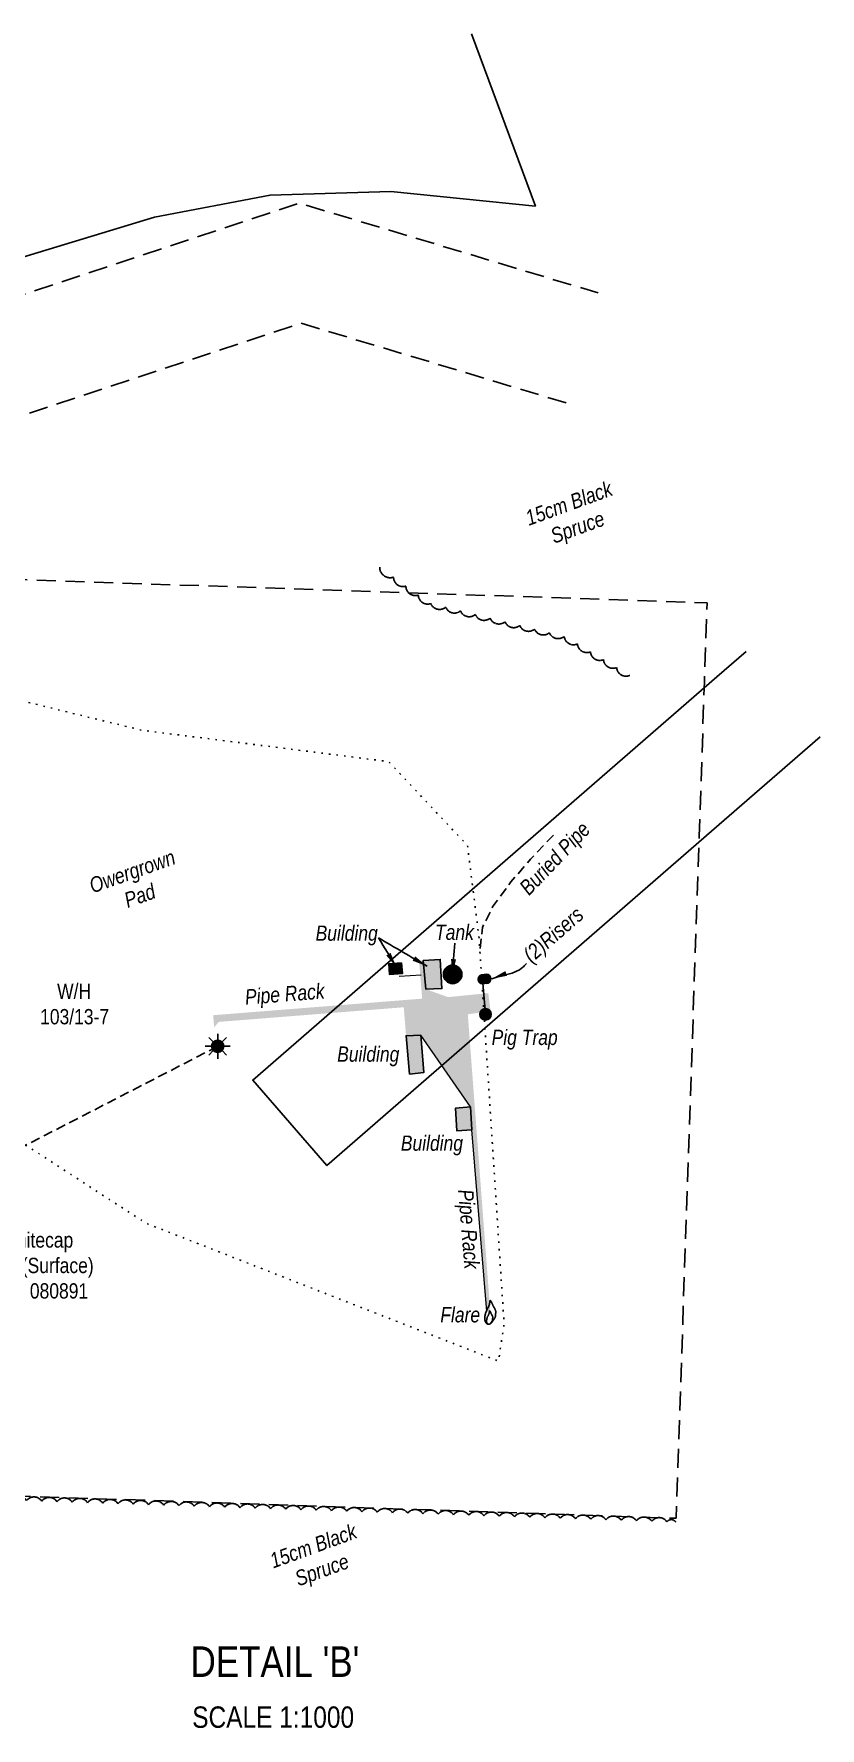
# Model space of a CAD drawing. Extents: x 347027 to 353466, y 6157949 to 6165050.
# Drawn here: x 347917 to 348432, y 6161210 to 6162320 of the extents above; entities that cross this region are included whole.
import ezdxf

# ---------------------------------------------------------------- set-up
doc = ezdxf.new("R2010")
doc.units = 0
doc.header["$LTSCALE"] = 5
for name, pattern in [('0', [1, 1, 0]), ('foc-ACCESSROAD', [3.75, 2.5, -1.25]), ('foc-TIELINE', [1.875, 1.25, -0.625]), ('foc-TOPO', [1, 0.2, -0.8]), ('UG_PIPE', [1.875, 1.25, -0.625])]:
    doc.linetypes.add(name, pattern=pattern)
for name, color, linetype in [('AS-PIPE-AG', 44, 'Continuous'), ('AS-PIPE-UG', 44, 'UG_PIPE'), ('AS-PIPE-UG-T', 44, 'Continuous'), ('AS-SYMBOL', 7, 'Continuous'), ('DETAIL-T', 7, 'Continuous'), ('F-RW', 190, 'Continuous'), ('F-WS', 190, 'foc-ACCESSROAD'), ('F-WS-S', 190, 'Continuous'), ('T-BUSH', 110, '0'), ('T-BUSH-T', 110, 'Continuous'), ('T-GENERAL', 48, 'foc-TOPO'), ('T-TIE', 201, 'foc-TIELINE'), ('WETLAND', 143, 'Continuous')]:
    doc.layers.add(name, color=color, linetype=linetype)
doc.layers.add('AS-PIPE-RACK', color=7, linetype='Continuous', true_color=0xc48aff)
doc.layers.add('AS-STRUCTURE-H', color=7, linetype='Continuous', true_color=0xa8a8a8)
doc.layers.add('AS-STRUCTURE', color=7, linetype='Continuous', lineweight=30, true_color=0x595959)
doc.layers.add('F-WS-T', color=190, linetype='Continuous', lineweight=9)
doc.layers.add('T-TEXT', color=48, linetype='Continuous', lineweight=18)
doc.styles.add('100L', font='ARIALN.TTF', dxfattribs={"height": 11})
doc.styles.add('80CG', font='ARIALN.TTF', dxfattribs={"height": 10})
doc.styles.add('80L', font='ARIALN.TTF', dxfattribs={"height": 10})
doc.dimstyles.new('Compass 5 000', dxfattribs={"dimscale": 5, "dimtxt": 9, "dimasz": 2, "dimexe": 0.2, "dimexo": 0.0625, "dimgap": 0.5, "dimtad": 0, "dimtih": 1, "dimtoh": 1, "dimzin": 0, "dimdsep": 46, "dimtxsty": '80CG', "dimcen": 0.1, "dimse1": 1, "dimse2": 1, "dimclrd": 256, "dimclrt": 256, "dimaunit": 1, "dimadec": 4, "dimazin": 0, "dimtfac": 0.06, "dimtofl": 0, "dimtmove": 0, "dimatfit": 1, "dimfxl": 0.2, "dimtolj": 1, "dimtzin": 0, "dimlwd": -1, "dimarcsym": 0})

# ---------------------------------------------------------------- blocks, each defined once
blk = doc.blocks.new('GAS')
h = blk.add_hatch(color=255)
h.dxf.hatch_style = 1
edge = h.paths.add_edge_path()
edge.add_arc((0, 0), 0.9, 0, 360)
for p, q in [((-0.81, 0), (-1.62, 0)), ((-0.57, 0.57), (-1.14, 1.14)), ((0, 0.81), (0, 1.62)), ((0.57, 0.57), (1.14, 1.14)), ((1.62, 0), (0.81, 0)), ((-0.57, -0.57), (-1.14, -1.14)), ((0, -0.81), (0, -1.62)), ((1.14, -1.14), (0.57, -0.57))]:
    blk.add_line(p, q)
blk.add_circle((0, 0), 0.8)
blk = doc.blocks.new('PIG')
h = blk.add_hatch(color=255)
h.dxf.hatch_style = 1
edge = h.paths.add_edge_path()
edge.add_arc((0, 0), 0.85, 0, 360)
at = {"layer": 'AS-SYMBOL'}
h = blk.add_hatch(color=48, dxfattribs=at)
h.dxf.hatch_style = 1
h.paths.add_polyline_path([(-0.1, 0, 1), (-0.55, 0, 1)])
h = blk.add_hatch(color=48, dxfattribs=at)
h.dxf.hatch_style = 1
h.paths.add_polyline_path([(0.1, 0, 1), (0.55, 0, 1)])
at = {"layer": 'AS-SYMBOL', "color": 48}
for centre, radius in [((0, 0), 0.75), ((-0.33, 0), 0.225), ((0.33, 0), 0.225)]:
    blk.add_circle(centre, radius, dxfattribs=at)
blk = doc.blocks.new('RISER')
h = blk.add_hatch(color=255)
h.dxf.hatch_style = 1
edge = h.paths.add_edge_path()
edge.add_arc((0, 0), 0.7, 0, 360)
blk.add_hatch(color=48).paths.add_polyline_path([(0.58, -0.15), (-0.58, -0.15, 0.774597)])
at = {"color": 48}
blk.add_line((-0.58, -0.15), (0.58, -0.15), dxfattribs=at)
blk.add_circle((0, 0), 0.6, dxfattribs=at)

msp = doc.modelspace()

# ---------------------------------------------------------------- hatches: boundary and pattern name
at = {"layer": 'AS-PIPE-RACK'}
h = msp.add_hatch(color=256, dxfattribs=at)
h.dxf.hatch_style = 1
h.paths.add_polyline_path([(348213.759, 6161482.894), (348204.084, 6161601.999), (348203.014, 6161617.014), (348170.549, 6161663.909), (348160.899, 6161663.469), (348159.369, 6161682.174), (348038.174, 6161672.594), (348035.129, 6161669.064), (348034.509, 6161676.974), (348171.469, 6161687.814), (348169.394, 6161712.389), (348172.059, 6161712.734), (348173.784, 6161694.034), (348188.454, 6161688.819), (348214.779, 6161691.434), (348216.274, 6161679.734), (348201.349, 6161677.574), (348216.064, 6161482.789)])
at = {"layer": 'AS-STRUCTURE-H'}
h = msp.add_hatch(color=256, dxfattribs=at)
h.dxf.hatch_style = 1
h.paths.add_polyline_path([(348157.839, 6161711.344), (348149.624, 6161710.589), (348150.019, 6161703.714), (348158.539, 6161704.219)])
h = msp.add_hatch(color=256, dxfattribs=at)
h.dxf.hatch_style = 1
h.paths.add_polyline_path([(348173.784, 6161694.034), (348184.369, 6161694.464), (348183.304, 6161713.564), (348172.059, 6161712.734)])
h = msp.add_hatch(color=256, dxfattribs=at)
h.dxf.hatch_style = 1
edge = h.paths.add_edge_path()
edge.add_arc((348191.405, 6161703.697), 6.07, 0, 360)
h = msp.add_hatch(color=256, dxfattribs=at)
h.dxf.hatch_style = 1
h.paths.add_polyline_path([(348170.549, 6161663.909), (348172.524, 6161639.354), (348163.209, 6161638.449), (348160.899, 6161663.469)])
h = msp.add_hatch(color=256, dxfattribs=at)
h.dxf.hatch_style = 1
h.paths.add_polyline_path([(348204.084, 6161601.999), (348194.159, 6161601.144), (348193.184, 6161616.039), (348203.014, 6161617.014)])

# ---------------------------------------------------------------- linework, layer by layer
at = {"color": 48, "flags": 128}
for points in [[(348216.225, 6161474.929), (348216.022, 6161474.827), (348215.807, 6161474.741), (348215.582, 6161474.672), (348215.352, 6161474.622), (348215.12, 6161474.591), (348214.889, 6161474.58), (348214.665, 6161474.59), (348214.449, 6161474.621), (348214.246, 6161474.675), (348214.055, 6161474.752), (348213.874, 6161474.851), (348213.703, 6161474.975), (348213.542, 6161475.122), (348213.388, 6161475.294), (348213.241, 6161475.491), (348213.1, 6161475.713), (348212.964, 6161475.96), (348212.836, 6161476.233), (348212.72, 6161476.532), (348212.618, 6161476.858), (348212.534, 6161477.209), (348212.471, 6161477.588), (348212.432, 6161477.993), (348212.421, 6161478.425), (348212.439, 6161478.883), (348212.484, 6161479.362), (348212.554, 6161479.853), (348212.646, 6161480.351), (348212.756, 6161480.847), (348212.882, 6161481.336), (348213.02, 6161481.809), (348213.167, 6161482.26), (348213.322, 6161482.684), (348213.482, 6161483.083), (348213.647, 6161483.463), (348213.816, 6161483.829), (348213.988, 6161484.185), (348214.161, 6161484.538), (348214.337, 6161484.891), (348214.512, 6161485.249), (348214.687, 6161485.618), (348214.858, 6161485.994), (348215.024, 6161486.377), (348215.18, 6161486.764), (348215.325, 6161487.152), (348215.456, 6161487.539), (348215.569, 6161487.923), (348215.663, 6161488.302), (348215.735, 6161488.672), (348215.79, 6161489.025), (348215.833, 6161489.351), (348215.87, 6161489.642), (348215.905, 6161489.886), (348215.944, 6161490.076), (348215.992, 6161490.2), (348216.055, 6161490.251), (348216.136, 6161490.222), (348216.234, 6161490.122), (348216.346, 6161489.962), (348216.467, 6161489.755), (348216.595, 6161489.512), (348216.727, 6161489.247), (348216.86, 6161488.97), (348216.989, 6161488.695), (348217.113, 6161488.43), (348217.232, 6161488.175), (348217.349, 6161487.927), (348217.466, 6161487.683), (348217.584, 6161487.44), (348217.706, 6161487.194), (348217.833, 6161486.943), (348217.968, 6161486.684), (348218.11, 6161486.414), (348218.26, 6161486.135), (348218.413, 6161485.852), (348218.567, 6161485.566), (348218.719, 6161485.282), (348218.867, 6161485.003), (348219.007, 6161484.731), (348219.138, 6161484.471), (348219.255, 6161484.223), (348219.36, 6161483.989), (348219.451, 6161483.765), (348219.528, 6161483.55), (348219.591, 6161483.342), (348219.64, 6161483.139), (348219.674, 6161482.94), (348219.694, 6161482.743), (348219.698, 6161482.546), (348219.691, 6161482.347), (348219.673, 6161482.147), (348219.649, 6161481.945), (348219.62, 6161481.739), (348219.59, 6161481.529), (348219.56, 6161481.314), (348219.534, 6161481.094), (348219.514, 6161480.867), (348219.497, 6161480.634), (348219.479, 6161480.398), (348219.458, 6161480.158), (348219.43, 6161479.918), (348219.392, 6161479.677), (348219.341, 6161479.436), (348219.273, 6161479.199), (348219.186, 6161478.964), (348219.083, 6161478.734), (348218.966, 6161478.508), (348218.84, 6161478.288), (348218.707, 6161478.074), (348218.571, 6161477.867), (348218.436, 6161477.667), (348218.305, 6161477.474), (348218.18, 6161477.29), (348218.061, 6161477.114), (348217.946, 6161476.942), (348217.835, 6161476.776), (348217.726, 6161476.612), (348217.617, 6161476.45), (348217.506, 6161476.288), (348217.394, 6161476.125), (348217.278, 6161475.961), (348217.156, 6161475.796), (348217.028, 6161475.633), (348216.89, 6161475.474), (348216.743, 6161475.322), (348216.584, 6161475.179), (348216.412, 6161475.048)], [(348215.767, 6161474.784), (348215.654, 6161474.727), (348215.533, 6161474.679), (348215.407, 6161474.641), (348215.278, 6161474.612), (348215.148, 6161474.595), (348215.02, 6161474.589), (348214.894, 6161474.594), (348214.773, 6161474.612), (348214.659, 6161474.642), (348214.552, 6161474.685), (348214.451, 6161474.741), (348214.355, 6161474.81), (348214.265, 6161474.892), (348214.179, 6161474.989), (348214.096, 6161475.099), (348214.017, 6161475.223), (348213.941, 6161475.362), (348213.87, 6161475.515), (348213.805, 6161475.682), (348213.748, 6161475.864), (348213.701, 6161476.061), (348213.665, 6161476.273), (348213.644, 6161476.5), (348213.637, 6161476.742), (348213.647, 6161476.999), (348213.673, 6161477.267), (348213.712, 6161477.542), (348213.763, 6161477.82), (348213.825, 6161478.098), (348213.895, 6161478.372), (348213.973, 6161478.637), (348214.055, 6161478.89), (348214.142, 6161479.127), (348214.231, 6161479.35), (348214.324, 6161479.563), (348214.418, 6161479.768), (348214.515, 6161479.968), (348214.612, 6161480.165), (348214.71, 6161480.363), (348214.808, 6161480.564), (348214.906, 6161480.77), (348215.002, 6161480.981), (348215.095, 6161481.195), (348215.182, 6161481.412), (348215.264, 6161481.629), (348215.337, 6161481.846), (348215.4, 6161482.061), (348215.453, 6161482.273), (348215.493, 6161482.481), (348215.524, 6161482.678), (348215.548, 6161482.861), (348215.568, 6161483.023), (348215.588, 6161483.16), (348215.61, 6161483.266), (348215.637, 6161483.336), (348215.672, 6161483.365), (348215.718, 6161483.348), (348215.773, 6161483.292), (348215.835, 6161483.203), (348215.903, 6161483.087), (348215.975, 6161482.951), (348216.049, 6161482.802), (348216.123, 6161482.647), (348216.195, 6161482.493), (348216.265, 6161482.345), (348216.332, 6161482.202), (348216.397, 6161482.063), (348216.463, 6161481.927), (348216.529, 6161481.79), (348216.597, 6161481.653), (348216.668, 6161481.512), (348216.743, 6161481.367), (348216.823, 6161481.216), (348216.907, 6161481.06), (348216.993, 6161480.901), (348217.079, 6161480.741), (348217.164, 6161480.582), (348217.247, 6161480.426), (348217.326, 6161480.273), (348217.399, 6161480.128), (348217.464, 6161479.989), (348217.523, 6161479.858), (348217.574, 6161479.732), (348217.617, 6161479.612), (348217.652, 6161479.496), (348217.68, 6161479.382), (348217.699, 6161479.271), (348217.71, 6161479.16), (348217.713, 6161479.05), (348217.708, 6161478.939), (348217.699, 6161478.827), (348217.685, 6161478.713), (348217.669, 6161478.598), (348217.652, 6161478.48), (348217.635, 6161478.36), (348217.621, 6161478.236), (348217.609, 6161478.109), (348217.6, 6161477.979), (348217.59, 6161477.847), (348217.578, 6161477.713), (348217.562, 6161477.578), (348217.541, 6161477.443), (348217.512, 6161477.308), (348217.474, 6161477.175), (348217.426, 6161477.044), (348217.368, 6161476.915), (348217.302, 6161476.789), (348217.232, 6161476.665), (348217.157, 6161476.546), (348217.081, 6161476.429), (348217.006, 6161476.317), (348216.932, 6161476.21), (348216.862, 6161476.107), (348216.796, 6161476.008), (348216.731, 6161475.912), (348216.669, 6161475.818), (348216.608, 6161475.727), (348216.547, 6161475.636), (348216.485, 6161475.545), (348216.422, 6161475.454), (348216.357, 6161475.362), (348216.289, 6161475.27), (348216.217, 6161475.178), (348216.14, 6161475.089), (348216.058, 6161475.004), (348215.969, 6161474.924), (348215.872, 6161474.851)]]:
    msp.add_lwpolyline(points, close=True, dxfattribs=at)
at = {"layer": 'AS-PIPE-AG', "flags": 128}
msp.add_lwpolyline([(348212.924, 6161677.569), (348211.069, 6161700.524)], dxfattribs=at)
at = {"layer": 'AS-PIPE-UG', "flags": 128}
msp.add_lwpolyline([(348209.444, 6161720.719), (348210.904, 6161734.424), (348217.629, 6161747.939), (348229.589, 6161764.284), (348242.479, 6161779.189), (348257.819, 6161795.269)], dxfattribs=at)
at = {"layer": 'AS-STRUCTURE', "flags": 128}
for points in [[(348157.839, 6161711.344), (348149.624, 6161710.589), (348150.019, 6161703.714), (348158.539, 6161704.219)], [(348173.784, 6161694.034), (348184.369, 6161694.464), (348183.304, 6161713.564), (348172.059, 6161712.734)], [(348170.549, 6161663.909), (348172.524, 6161639.354), (348163.209, 6161638.449), (348160.899, 6161663.469)], [(348204.084, 6161601.999), (348194.159, 6161601.144), (348193.184, 6161616.039), (348203.014, 6161617.014)]]:
    msp.add_lwpolyline(points, close=True, dxfattribs=at)
at = {"layer": 'AS-STRUCTURE'}
msp.add_circle((348191.405, 6161703.697), 6.07, dxfattribs=at)
at = {"layer": 'F-RW'}
msp.add_lwpolyline([(348432.207, 6161859.243), (348361.077, 6161797.455), (348109.037, 6161578.519), (348060.452, 6161634.442), (348364.496, 6161898.556), (348383.656, 6161915.185)], dxfattribs=at)
at = {"layer": 'F-WS', "flags": 128}
for points in [[(347241.378, 6161765.767), (347431.944, 6161990.717), (348090.952, 6162208.83), (348286.682, 6162150.013)], [(348265.73, 6162078.021), (348092.044, 6162130.21), (347869.642, 6162056.6), (347768.467, 6162023.117), (347475.523, 6161926.162), (347298.587, 6161717.302)]]:
    msp.add_lwpolyline(points, dxfattribs=at)
msp.add_lwpolyline([(347861.536, 6162053.388), (347858.52, 6161963.93), (348358.139, 6161947.031), (348356.39, 6161895.343), (348352.971, 6161794.243), (348337.861, 6161347.503), (347738.334, 6161367.779), (347758.597, 6161967.309), (347760.361, 6162019.905), (347861.536, 6162053.388)], close=True, dxfattribs=at)
at = {"layer": 'T-BUSH', "flags": 128}
for points in [[(348307.445, 6161899.525, -0.52056705), (348298.877, 6161904.677, -0.52056705), (348290.309, 6161909.829, -0.52056705), (348281.741, 6161914.98, -0.52056705), (348273.174, 6161920.132, -0.52056705), (348264.529, 6161925.099, -0.52056705), (348254.822, 6161927.489, -0.52056705), (348245.115, 6161929.879, -0.52056705), (348235.407, 6161932.269, -0.52056705), (348225.7, 6161934.659, -0.52056705), (348215.992, 6161937.049, -0.52056705), (348206.285, 6161939.439, -0.52056705), (348196.577, 6161941.829, -0.52056705), (348186.87, 6161944.219, -0.52056705), (348177.162, 6161946.61, -0.52056705), (348168.913, 6161952.144, -0.52056705), (348160.816, 6161958.009, -0.52056705), (348152.72, 6161963.873, -0.52056705), (348143.628, 6161970.458, -0.52056705)], [(347838.378, 6161363.99, -0.19935965), (347842.242, 6161361.35, -0.52056705), (347852.234, 6161361.02, -0.52056705), (347862.226, 6161360.69, -0.52056705), (347872.218, 6161360.361, -0.52056705), (347882.21, 6161360.031, -0.52056705), (347892.202, 6161359.701, -0.52056705), (347902.194, 6161359.372, -0.52056705), (347912.186, 6161359.042, -0.52056705), (347922.178, 6161358.712, -0.52056705), (347932.17, 6161358.382, -0.52056705), (347942.162, 6161358.053, -0.52056705), (347952.154, 6161357.723, -0.52056705), (347962.146, 6161357.393, -0.52056705), (347972.138, 6161357.063, -0.52056705), (347982.13, 6161356.734, -0.52056705), (347992.122, 6161356.404, -0.52056705), (348002.113, 6161356.074, -0.52056705), (348012.105, 6161355.745, -0.52056705), (348022.097, 6161355.415, -0.52056705), (348032.089, 6161355.085, -0.52056705), (348042.081, 6161354.755, -0.52056705), (348052.073, 6161354.426, -0.52056705), (348062.065, 6161354.096, -0.52056705), (348072.057, 6161353.766, -0.52056705), (348082.049, 6161353.437, -0.52056705), (348092.041, 6161353.107, -0.52056705), (348102.033, 6161352.777, -0.52056705), (348112.025, 6161352.447, -0.52056705), (348122.017, 6161352.118, -0.52056705), (348132.009, 6161351.788, -0.52056705), (348142.001, 6161351.458, -0.52056705), (348151.993, 6161351.129, -0.52056705), (348161.984, 6161350.799, -0.52056705), (348171.976, 6161350.469, -0.52056705), (348181.968, 6161350.139, -0.52056705), (348191.96, 6161349.81, -0.52056705), (348201.952, 6161349.48, -0.52056705), (348211.944, 6161349.15, -0.52056705), (348221.936, 6161348.821, -0.52056705), (348231.928, 6161348.491, -0.52056705), (348241.92, 6161348.161, -0.52056705), (348251.912, 6161347.831, -0.52056705), (348261.904, 6161347.502, -0.52056705), (348271.896, 6161347.172, -0.52056705), (348281.888, 6161346.842, -0.52056705), (348291.88, 6161346.513, -0.52056705), (348301.872, 6161346.183, -0.52056705), (348311.864, 6161345.853, -0.52056705), (348321.855, 6161345.523, -0.52056705), (348331.847, 6161345.194, -0.52056705), (348337.66, 6161345.002)]]:
    msp.add_lwpolyline(points, format="xyb", dxfattribs=at)
at = {"layer": 'T-GENERAL', "flags": 128}
msp.add_lwpolyline([(347793.094, 6161952.799), (347846.294, 6161839.229), (347878.149, 6161687.849), (347899.559, 6161599.854), (347990.484, 6161540.714), (348221.439, 6161450.389), (348225.119, 6161474.804), (348208.654, 6161728.424), (348201.134, 6161788.069), (348149.489, 6161843.069), (347987.699, 6161863.609), (347881.104, 6161889.719)], close=True, dxfattribs=at)
at = {"layer": 'T-TEXT', "flags": 128}
for points in [[(348156.459, 6161702.579), (348170.784, 6161703.314)], [(348204.084, 6161601.999), (348203.014, 6161617.014), (348170.549, 6161663.909), (348160.899, 6161663.469)], [(348204.084, 6161601.999), (348194.159, 6161601.144), (348193.184, 6161616.039), (348203.014, 6161617.014)], [(348213.759, 6161482.894), (348204.084, 6161601.999)]]:
    msp.add_lwpolyline(points, dxfattribs=at)
at = {"layer": 'T-TIE'}
msp.add_line((348037.454, 6161656.604), (347744.548, 6161505.711), dxfattribs=at)
at = {"layer": 'WETLAND'}
msp.add_lwpolyline([(348203.711, 6162319.658), (348245.663, 6162206.914), (348150.918, 6162216.372), (348071.748, 6162214.089), (347995.975, 6162199.714), (347796.588, 6162139.11), (347572.928, 6162074.758), (347422.787, 6161997.289), (347318.759, 6161905.911), (347263.275, 6161822.029), (347213.442, 6161753.547), (347109.063, 6161674.35), (347058.616, 6161627.183), (347049.445, 6161707.047)], dxfattribs=at)

# ---------------------------------------------------------------- block references
at = {"layer": 'AS-SYMBOL', "xscale": 4.99868825, "yscale": 4.99868825, "zscale": 4.99868825}
for name, p in [('RISER', (348211.069, 6161700.524)), ('RISER', (348213.464, 6161700.804)), ('PIG', (348212.924, 6161677.569))]:
    msp.add_blockref(name, p, dxfattribs=at)
at = {"layer": 'F-WS-S', "color": 0, "xscale": 4.99868825, "yscale": 4.99868825, "zscale": 54.98557075000004}
msp.add_blockref('GAS', (348037.454, 6161656.604), dxfattribs=at)

# ---------------------------------------------------------------- texts
at = {"layer": 'AS-PIPE-UG-T', "insert": (348232.676, 6161760.125), "char_height": 9.99738, "attachment_point": 1, "rotation": 46.349174, "style": '80L'}
msp.add_mtext_dynamic_manual_height_columns('\\pi2.26865;{\\fArial Narrow|b0|i1|c0|p34;Buried Pipe}', width=62.9599, gutter_width=50.025, heights=[0], dxfattribs=at)
at = {"layer": 'AS-STRUCTURE', "char_height": 9.99738, "attachment_point": 1, "style": '80L'}
for s, width, insert in [('\\pi11.36927;{\\fArial Narrow|b0|i1|c0|p34;Building}', 62.9599, (348090.248, 6161735.718)), ('\\pi0.76606;{\\fArial Narrow|b0|i1|c0|p34;Tank}', 26.17776, (348179.093, 6161736.319)), ('\\pi11.36927;{\\fArial Narrow|b0|i1|c0|p34;Building}', 62.9599, (348104.384, 6161656.494)), ('\\pi11.36927;{\\fArial Narrow|b0|i1|c0|p34;Building}', 62.9599, (348146.098, 6161598.189))]:
    msp.add_mtext_dynamic_manual_height_columns(s, width=width, gutter_width=50.025, heights=[0], dxfattribs=dict(at, insert=insert))
at = {"layer": 'DETAIL-T', "color": 3, "style": '80CG'}
msp.add_text('SCALE 1:1000', height=13.99633, dxfattribs=at).set_placement((348020.785, 6161210.276))
at = {"layer": 'DETAIL-T', "color": 3, "insert": (348074.984, 6161253.605), "char_height": 19.9899, "width": 223.74446, "attachment_point": 5, "style": '80CG'}
msp.add_mtext("DETAIL 'B'", dxfattribs=at)
at = {"layer": 'F-WS-T', "char_height": 9.99738, "attachment_point": 1, "style": '80L'}
for s, width, insert in [('\\pi11.81608;W/H\\P\\pi0.66962;103/13-7', 44.7794, (347920.438, 6161697.675)), ('\\pi12.754;Whitecap\\P\\pi0.67327;13-7 (Surface)\\P\\pi5.32416;MSL 080891', 72.62387, (347882.333, 6161534.751))]:
    msp.add_mtext_dynamic_manual_height_columns(s, width=width, gutter_width=50.025, heights=[0], dxfattribs=dict(at, insert=insert))
at = {"layer": 'T-BUSH-T', "char_height": 9.99755, "attachment_point": 1, "rotation": 20, "style": '100L'}
for insert in [(348237.154, 6162006.535), (348069.658, 6161323.682)]:
    msp.add_mtext_dynamic_manual_height_columns('\\pi0.91371;{\\fArial Narrow|b0|i1|c0|p34;15cm Black \\P\\pi12.37407;Spruce}', width=59.93733, gutter_width=55.013, heights=[0], dxfattribs=dict(at, insert=insert))
at = {"layer": 'T-TEXT', "char_height": 9.99738, "attachment_point": 1, "style": '80L'}
for s, insert, rotation in [('\\pi2.87218;{\\fArial Narrow|b0|i1|c0|p34;Owergrown\\P\\pi21.28822;Pad}', (347949.48, 6161765.169), 19.563174), ('\\pi8.7574;{\\fArial Narrow|b0|i1|c0|p34;(2)Risers}', (348229.888, 6161712.565), 40.97938), ('\\pi5.35447;{\\fArial Narrow|b0|i1|c0|p34;Pipe Rack}', (348049.626, 6161693.374), 4.525367), ('\\pi5.35447;{\\fArial Narrow|b0|i1|c0|p34;Pipe Rack}', (348204.477, 6161568.635), 274.643988)]:
    msp.add_mtext_dynamic_manual_height_columns(s, width=62.9599, gutter_width=50.025, heights=[0], dxfattribs=dict(at, insert=insert, rotation=rotation))
for s, insert in [('\\pi10.23723;{\\fArial Narrow|b0|i1|c0|p34;Pig Trap}', (348206.733, 6161667.457)), ('\\pi18.85366;{\\fArial Narrow|b0|i1|c0|p34;Flare}', (348164.478, 6161485.808))]:
    msp.add_mtext_dynamic_manual_height_columns(s, width=62.9599, gutter_width=50.025, heights=[0], dxfattribs=dict(at, insert=insert))

# ---------------------------------------------------------------- leaders
at = {"layer": 'AS-STRUCTURE', "path_type": 1}
for points in [[(348154.556, 6161708.413), (348142.804, 6161727.66)], [(348174.659, 6161709.032), (348142.804, 6161727.66)], [(348191.241, 6161703.687), (348192.788, 6161724.102)]]:
    msp.add_leader(points, dimstyle='Compass 5 000', override={"dimgap": 0.5, "dimtad": 0}, dxfattribs=at)
at = {"layer": 'T-TEXT', "path_type": 1}
msp.add_leader([(348217.145, 6161700.872), (348237.357, 6161708.353), (348239.826, 6161710.744)], dimstyle='Compass 5 000', override={"dimgap": 0.5, "dimtad": 0}, dxfattribs=at)

doc.saveas('drawing.dxf')
